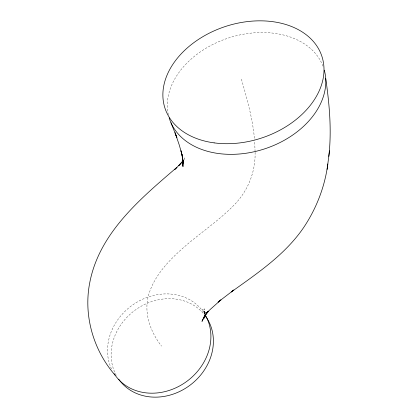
<?xml version="1.0" encoding="UTF-8"?>
<svg xmlns="http://www.w3.org/2000/svg" width="418" height="418" viewBox="0 0 418 418"><rect width="100%" height="100%" fill="white"/><g stroke="black" fill="none" stroke-linecap="round" stroke-linejoin="round"><path stroke-width="0.31" stroke-dasharray="2.09 1.57" d="M255.079 152.272C255.691 172.352 247.404 192.118 233.045 206.09C218.818 220.422 202.025 231.802 186.689 244.859C171.202 258.157 155.747 273.252 149.179 293.112C143.05 311.572 149.984 331.375 161.541 346.13M255.084 151.64L254.64 140.819M204.815 313.761L204.841 312.507L204.715 313.725M205.086 313.338L205.301 312.178L205.034 313.395M183.899 159.728L184.866 157.638L183.863 159.571M204.601 313.213L202.746 309.174L204.783 313.625M204.904 313.678L203.994 310.642L204.972 314.942M241.426 79.127C247.09 99.16 252.895 119.36 254.593 140.182M204.799 313.714L204.12 308.797L204.663 313.369M111.486 368.927A54.277 46.826 -37 0 1 137.036 302.136A54.277 46.826 -37 0 1 204.794 314.179M116.267 375.322A53.65 46.497 -37.3 0 1 136.482 309.184A53.65 46.497 -37.3 0 1 204.371 314.67M168.329 114.736A81.186 58.306 -18.2 0 1 230.569 37.338A81.186 58.306 -18.2 0 1 323.401 67.235"/><path stroke-width="0.63" d="M204.773 315.642L204.71 318.15L204.684 315.162M328.804 156.431C331.824 130.406 329.426 104.051 325.69 78.218M204.527 315.559L204.339 317.387L204.663 315.653L201.988 321.364L205.306 314.754M205.254 314.874L204.433 316.51L207.474 311.88L204.825 315.768L208.598 311.07L205.567 314.373L210.123 309.529L220.96 299.868L218.071 302.104L233.834 290.003L231.279 291.973C257.498 273.194 285.165 254.64 303.635 227.564C316.369 208.551 324.89 186.679 327.816 163.96M327.127 169.405L329.515 150.809M183.293 160.538L182.018 162.466L183.298 160.58L182.593 165.549L183.021 161.588L182.964 166.651L182.932 161.244L182.243 154.921L182.76 159.378L181.051 150.783L182.232 155.695L179.353 145.265L175.069 132.757L176.877 137.606L170.967 122.751M204.491 315.82L204.224 317.037L204.857 315.209M183.309 160.601L182.535 163.919L183.215 161.594M182.932 161.823L183.314 160.799M183.481 160.151L178.711 165.596L181.13 163.213L174.672 169.551L176.966 167.294C140.391 198.707 98.888 233.187 89.63 283.341C83.428 315.809 93.475 350.352 115.102 375.171M205.442 315.282A54.277 46.826 -37 0 1 183.445 383.682A54.277 46.826 -37 0 1 114.13 373.729M204.773 315.182A53.65 46.497 -37.3 0 1 189.887 385.312A53.65 46.497 -37.3 0 1 118.702 379.225M324.311 70.151A81.186 58.306 -18.2 0 1 262.687 149.487A81.186 58.306 -18.2 0 1 169.149 117.871M214.131 142.872A82.633 58.624 -18.4 0 0 323.088 60.772A82.633 58.624 -18.4 0 0 193.095 43.206A82.633 58.624 -18.4 0 0 214.131 142.872"/></g></svg>
